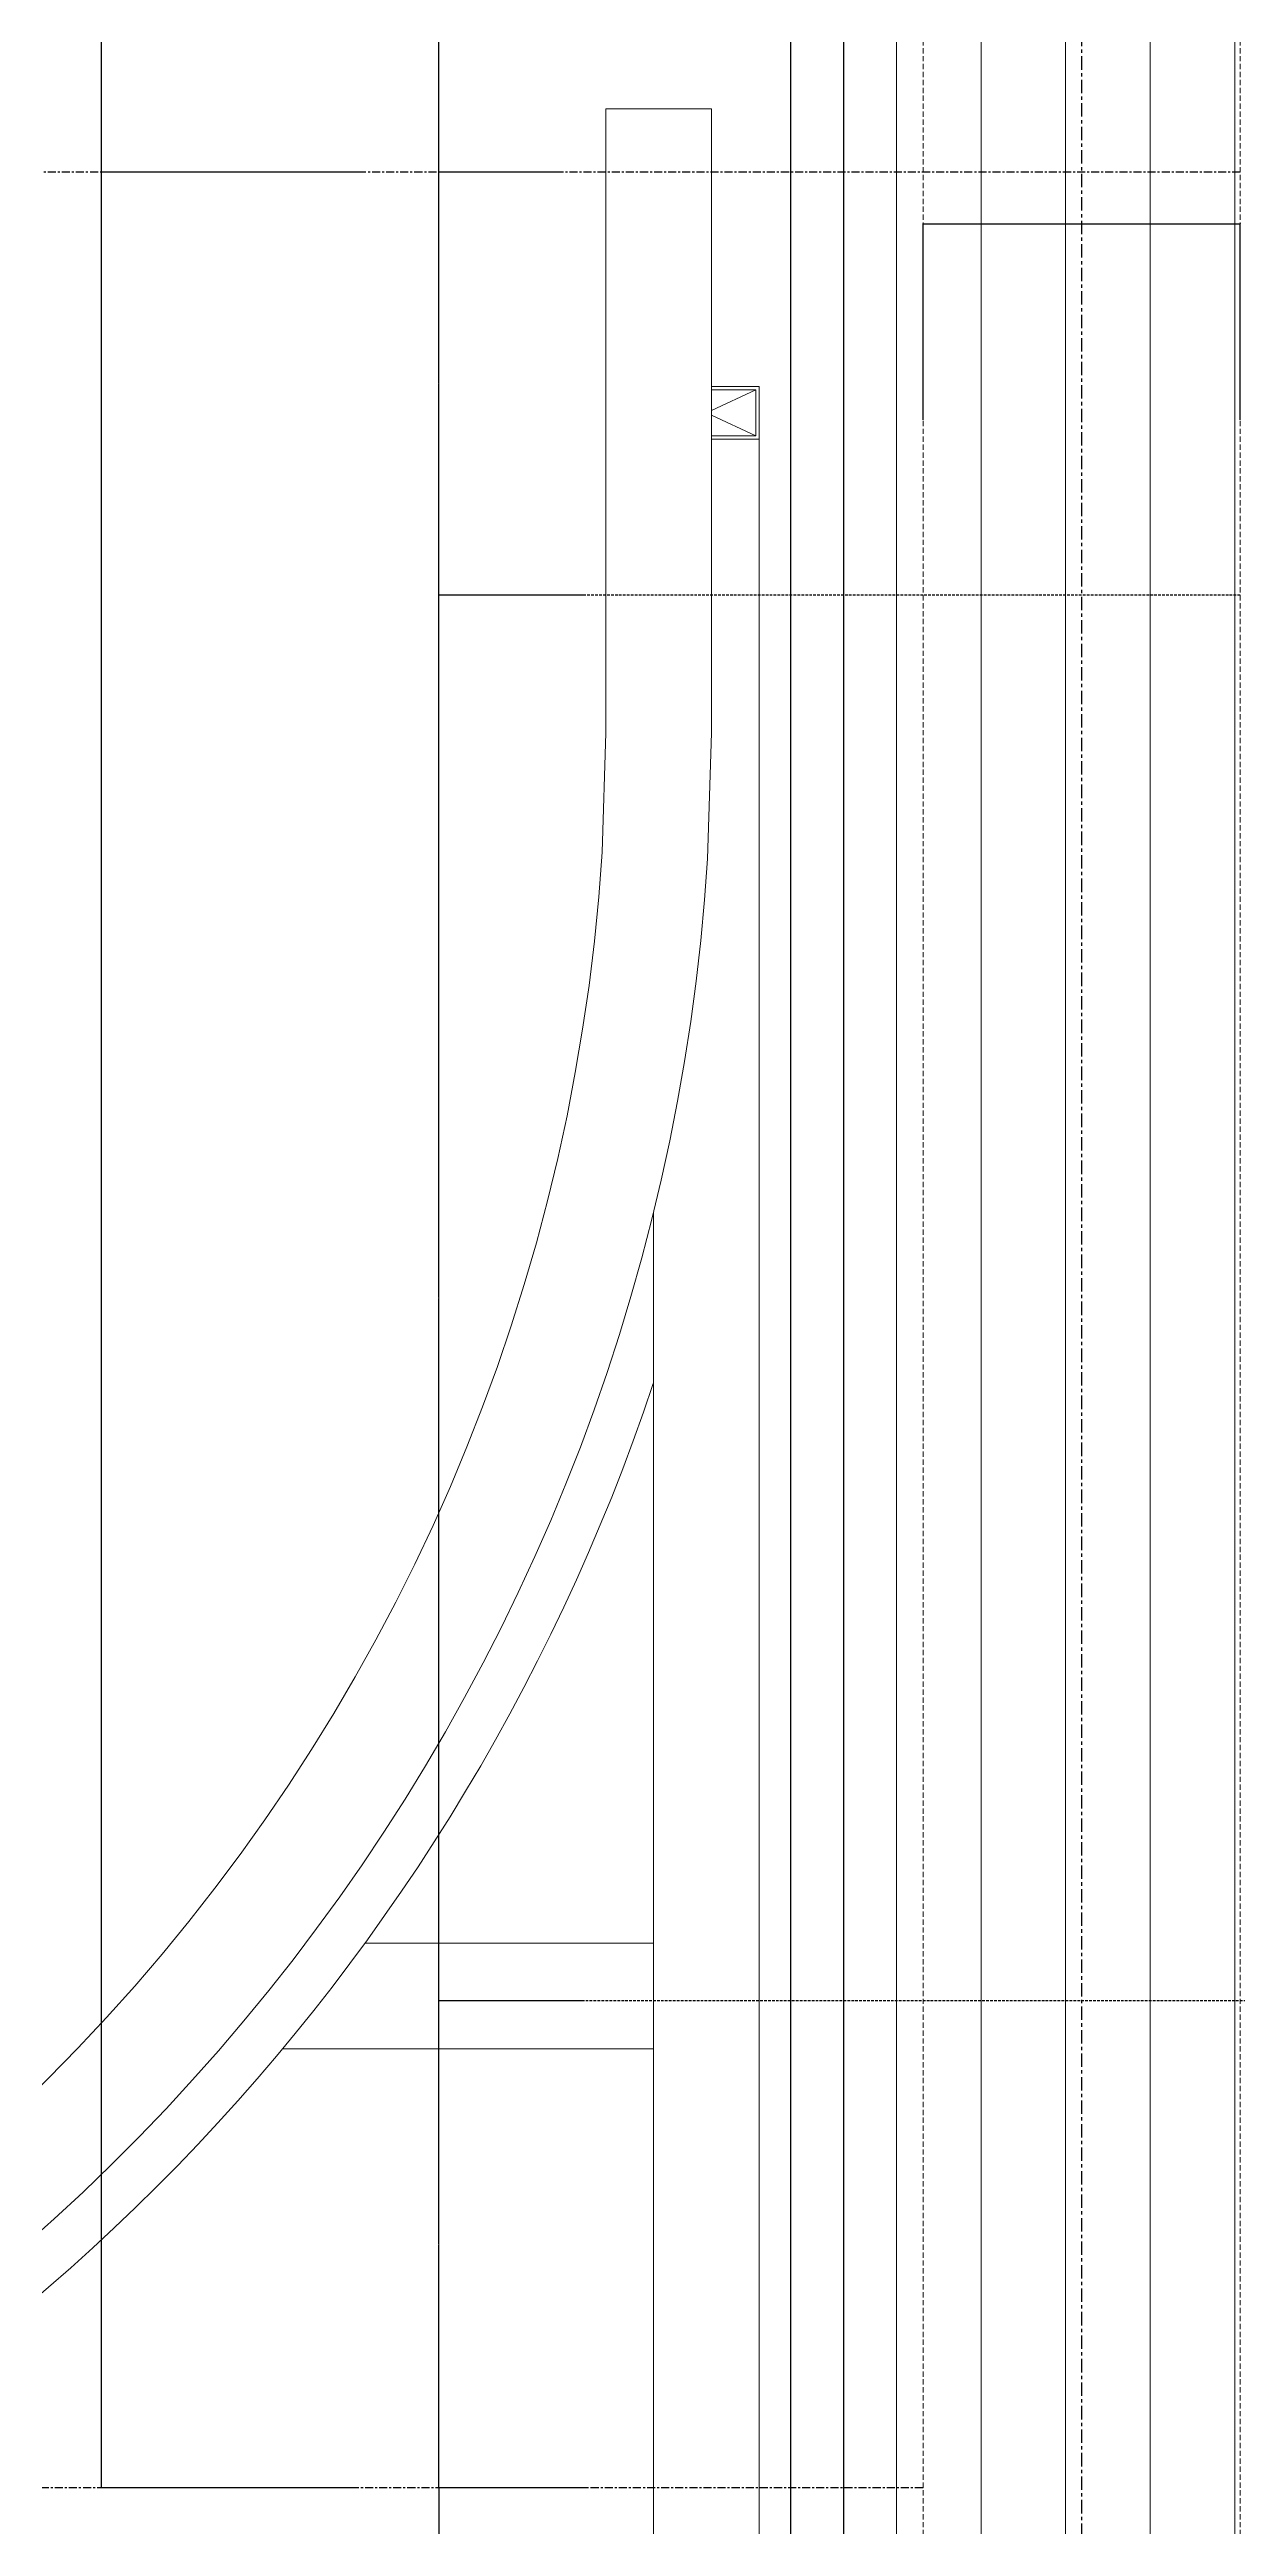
# Model space of a CAD drawing. Header units: millimetres. Extents: x 663313 to 1226001, y 1431724 to 1620898.
# Drawn here: x 796798 to 797921, y 1485872 to 1488214 of the extents above; entities that cross this region are included whole.
import ezdxf

# ---------------------------------------------------------------- set-up
doc = ezdxf.new("R2010")
doc.units = ezdxf.units.MM
for name, pattern in [('Grid Line', [22.225, 12.7, -3.175, 3.175, -3.175]), ('HIDDEN', [0.375, 0.25, -0.125]), ('XKITLINE00', [0])]:
    doc.linetypes.add(name, pattern=pattern)
doc.layers.get('Defpoints').update_dxf_attribs({"color": 140})
doc.layers.add('000 - 0_HIDE_OBJ_FRAMING_DEF_SUB', color=1, linetype='Continuous', plot=False)
doc.layers.add('000 - CONCRETE_EX_BUILDING_CUT_COLOR_1', color=1, linetype='Continuous')
doc.layers.add('DIM', color=1, linetype='Continuous')
doc.layers.add('A-FLOR-E', color=2, linetype='Continuous', lineweight=9)
doc.layers.add('A-GENM', color=29, linetype='Continuous', lineweight=9)
doc.styles.add('Arial', font='arial.ttf')
doc.dimstyles.new('Dim - 40 - End', dxfattribs={"dimscale": 0.04, "dimtxt": 3, "dimasz": 1, "dimexe": 0, "dimexo": 2.5, "dimgap": 1.5, "dimtad": 1, "dimdec": 0, "dimlfac": 1000, "dimzin": 1, "dimdsep": 46, "dimtxsty": 'Arial', "dimblk": 'END', "dimcen": 0.09, "dimclrd": 1, "dimclre": 49, "dimclrt": 3, "dimadec": 0, "dimazin": 0, "dimtfac": 1, "dimtdec": 0, "dimtix": 1, "dimtofl": 0, "dimtmove": 2, "dimatfit": 3, "dimfxl": 1, "dimtfill": 1, "dimtfillclr": 256, "dimtolj": 1, "dimtzin": 0, "dimarcsym": 0})

# ---------------------------------------------------------------- blocks, each defined once
blk = doc.blocks.new('GM_Louver Grill Vertical Z1 - Z Profile-18225337-ENT 4 ELE-4 sheet')
at = {"layer": 'A-GENM', "color": 39}
blk.add_line((131839.2, 105680), (131839.2, 110050), dxfattribs=at)
blk = doc.blocks.new('4')
at = {"layer": 'DIM'}
blk.add_line((128164.5, 105680), (128164.5, 110050), dxfattribs=at)
blk.add_lwpolyline([(128114.5, 110050), (128663.2, 110050), (128663.2, 105680), (128114.5, 105680)], close=True, dxfattribs=at)
at = {"layer": 'A-GENM'}
for p in [(-3624.8, 0), (-3544.8, 0), (-3464.9, 0), (-3384.9, 0), (-3305, 0)]:
    blk.add_blockref('GM_Louver Grill Vertical Z1 - Z Profile-18225337-ENT 4 ELE-4 sheet', p, dxfattribs=at)
blk = doc.blocks.new('canu')
at = {"layer": '000 - CONCRETE_EX_BUILDING_CUT_COLOR_1', "linetype": 'XKITLINE00', "lineweight": 0}
for p, q in [((663604.4258, 1524737.8429), (663604.4676, 1524737.8624)), ((663604.4708, 1524737.8156), (663604.4708, 1524735.6931)), ((663604.3708, 1524737.0842), (663604.3708, 1524735.6931)), ((663604.098, 1524736.3931), (663604.3708, 1524736.3931)), ((663604.0199, 1524736.2931), (663604.3708, 1524736.2931))]:
    blk.add_line(p, q, dxfattribs=at)
blk.add_lwpolyline([(663602.9797, 1524735.6931, 0.327722), (663604.4221, 1524737.4187), (663604.4258, 1524737.538), (663604.4258, 1524738.1281), (663604.3258, 1524738.1281), (663604.3258, 1524737.538), (663604.3223, 1524737.425, -0.377868), (663602.6388, 1524735.7416), (663602.5258, 1524735.7381), (663601.4758, 1524735.7381), (663601.4758, 1524735.6381), (663601.7758, 1524735.6381)], format="xyb", dxfattribs=at)
for points in [[(663604.4258, 1524737.8656), (663604.4258, 1524737.8656), (663604.4708, 1524737.8656), (663604.4708, 1524737.8156), (663604.4258, 1524737.8156), (663604.4258, 1524737.8156)], [(663604.4258, 1524737.8624), (663604.4258, 1524737.8624), (663604.4676, 1524737.8624), (663604.4676, 1524737.8188), (663604.4258, 1524737.8188), (663604.4258, 1524737.8188)], [(663604.4676, 1524737.8188), (663604.4676, 1524737.8188), (663604.4258, 1524737.8382)]]:
    blk.add_lwpolyline(points, dxfattribs=at)
blk.add_arc((663602.5258, 1524737.5381), 1.945, 288.4525, 341.5437, dxfattribs=at)
blk = doc.blocks.new('END')
at = {"color": 1}
for p, q in [((2, 0), (-2, 0)), ((0, 2), (0, -2))]:
    blk.add_line(p, q, dxfattribs=at)
at = {"color": 3}
blk.add_line((-1, -1), (1, 1), dxfattribs=at)
blk = doc.blocks.new('*D3599')
at = {"layer": '000 - 0_HIDE_OBJ_FRAMING_DEF_SUB', "color": 49, "lineweight": -2, "transparency": 16777216}
for p, q in [((-3647.1, 106350), (-3787.8, 106350)), ((-3647.1, 105400), (-3787.8, 105400))]:
    blk.add_line(p, q, dxfattribs=at)
at = {"layer": '000 - 0_HIDE_OBJ_FRAMING_DEF_SUB', "color": 1, "lineweight": -2, "transparency": 16777216}
blk.add_line((-3787.8, 106350), (-3787.8, 105400), dxfattribs=at)
at = {"layer": 'Defpoints', "color": 0, "transparency": 16777216}
for p in [(-3647, 106350), (-3787.8, 105400), (-3647, 105400)]:
    blk.add_point(p, dxfattribs=at)
at = {"layer": '000 - 0_HIDE_OBJ_FRAMING_DEF_SUB', "color": 1, "lineweight": -2, "transparency": 16777216, "xscale": 0.04, "yscale": 0.04, "zscale": 0.04}
for p, rotation in [((-3787.8, 106350), 90), ((-3787.8, 105400), 270)]:
    blk.add_blockref('END', p, dxfattribs=dict(at, rotation=rotation))
at = {"layer": '000 - 0_HIDE_OBJ_FRAMING_DEF_SUB', "color": 3, "transparency": 16777216, "insert": (-3787.9, 105875), "char_height": 0.12, "attachment_point": 5, "rotation": 90, "style": 'Arial', "bg_fill": 3, "box_fill_scale": 1.1, "bg_fill_color": 256, "bg_fill_true_color": 13158600, "bg_fill_transparency": 0}
blk.add_mtext('\\A1;950000', dxfattribs=at)
blk = doc.blocks.new('*D3600')
at = {"layer": '000 - 0_HIDE_OBJ_FRAMING_DEF_SUB', "color": 49, "lineweight": -2, "transparency": 16777216}
for p, q in [((-3651.1, 106810.5), (-3787.8, 106810.5)), ((-3651.1, 106350), (-3787.8, 106350))]:
    blk.add_line(p, q, dxfattribs=at)
at = {"layer": '000 - 0_HIDE_OBJ_FRAMING_DEF_SUB', "color": 1, "lineweight": -2, "transparency": 16777216}
blk.add_line((-3787.8, 106350), (-3787.8, 106810.5), dxfattribs=at)
at = {"layer": 'Defpoints', "color": 0, "transparency": 16777216}
for p in [(-3787.8, 106810.5), (-3651, 106810.5), (-3651, 106350)]:
    blk.add_point(p, dxfattribs=at)
at = {"layer": '000 - 0_HIDE_OBJ_FRAMING_DEF_SUB', "color": 1, "lineweight": -2, "transparency": 16777216, "xscale": 0.04, "yscale": 0.04, "zscale": 0.04}
for p, rotation in [((-3787.8, 106810.5), 90), ((-3787.8, 106350), 270)]:
    blk.add_blockref('END', p, dxfattribs=dict(at, rotation=rotation))
at = {"layer": '000 - 0_HIDE_OBJ_FRAMING_DEF_SUB', "color": 3, "transparency": 16777216, "insert": (-3787.9, 106580.2), "char_height": 0.12, "attachment_point": 5, "rotation": 90, "style": 'Arial', "bg_fill": 3, "box_fill_scale": 1.1, "bg_fill_color": 256, "bg_fill_true_color": 13158600, "bg_fill_transparency": 0}
blk.add_mtext('\\A1;460500', dxfattribs=at)
blk = doc.blocks.new('*D3601')
at = {"layer": '000 - 0_HIDE_OBJ_FRAMING_DEF_SUB', "color": 49, "lineweight": -2, "transparency": 16777216}
for p, q in [((-3651.5, 108140), (-3787.8, 108140)), ((-3651.5, 106810.5), (-3787.8, 106810.5))]:
    blk.add_line(p, q, dxfattribs=at)
at = {"layer": '000 - 0_HIDE_OBJ_FRAMING_DEF_SUB', "color": 1, "lineweight": -2, "transparency": 16777216}
blk.add_line((-3787.8, 106810.5), (-3787.8, 108140), dxfattribs=at)
at = {"layer": 'Defpoints', "color": 0, "transparency": 16777216}
for p in [(-3787.8, 108140), (-3651.4, 108140), (-3651.4, 106810.5)]:
    blk.add_point(p, dxfattribs=at)
at = {"layer": '000 - 0_HIDE_OBJ_FRAMING_DEF_SUB', "color": 1, "lineweight": -2, "transparency": 16777216, "xscale": 0.04, "yscale": 0.04, "zscale": 0.04}
for p, rotation in [((-3787.8, 108140), 90), ((-3787.8, 106810.5), 270)]:
    blk.add_blockref('END', p, dxfattribs=dict(at, rotation=rotation))
at = {"layer": '000 - 0_HIDE_OBJ_FRAMING_DEF_SUB', "color": 3, "transparency": 16777216, "insert": (-3787.9, 107475.3), "char_height": 0.12, "attachment_point": 5, "rotation": 90, "style": 'Arial', "bg_fill": 3, "box_fill_scale": 1.1, "bg_fill_color": 256, "bg_fill_true_color": 13158600, "bg_fill_transparency": 0}
blk.add_mtext('\\A1;1329500', dxfattribs=at)
blk = doc.blocks.new('*D3602')
at = {"layer": '000 - 0_HIDE_OBJ_FRAMING_DEF_SUB', "color": 49, "lineweight": -2, "transparency": 16777216}
for p, q in [((-3674.9, 108540), (-3787.8, 108540)), ((-3674.9, 108140), (-3787.8, 108140))]:
    blk.add_line(p, q, dxfattribs=at)
at = {"layer": '000 - 0_HIDE_OBJ_FRAMING_DEF_SUB', "color": 1, "lineweight": -2, "transparency": 16777216}
blk.add_line((-3787.8, 108140), (-3787.8, 108540), dxfattribs=at)
at = {"layer": 'Defpoints', "color": 0, "transparency": 16777216}
for p in [(-3787.8, 108540), (-3674.8, 108540), (-3674.8, 108140)]:
    blk.add_point(p, dxfattribs=at)
at = {"layer": '000 - 0_HIDE_OBJ_FRAMING_DEF_SUB', "color": 1, "lineweight": -2, "transparency": 16777216, "xscale": 0.04, "yscale": 0.04, "zscale": 0.04}
for p, rotation in [((-3787.8, 108540), 90), ((-3787.8, 108140), 270)]:
    blk.add_blockref('END', p, dxfattribs=dict(at, rotation=rotation))
at = {"layer": '000 - 0_HIDE_OBJ_FRAMING_DEF_SUB', "color": 3, "transparency": 16777216, "insert": (-3787.9, 108340), "char_height": 0.12, "attachment_point": 5, "rotation": 90, "style": 'Arial', "bg_fill": 3, "box_fill_scale": 1.1, "bg_fill_color": 256, "bg_fill_true_color": 13158600, "bg_fill_transparency": 0}
blk.add_mtext('\\A1;400000', dxfattribs=at)
blk = doc.blocks.new('*D3603')
at = {"layer": '000 - 0_HIDE_OBJ_FRAMING_DEF_SUB', "color": 49, "lineweight": -2, "transparency": 16777216}
for p, q in [((-3682.1, 109250), (-3787.8, 109250)), ((-3682.1, 108540), (-3787.8, 108540))]:
    blk.add_line(p, q, dxfattribs=at)
at = {"layer": '000 - 0_HIDE_OBJ_FRAMING_DEF_SUB', "color": 1, "lineweight": -2, "transparency": 16777216}
blk.add_line((-3787.8, 108540), (-3787.8, 109250), dxfattribs=at)
at = {"layer": 'Defpoints', "color": 0, "transparency": 16777216}
for p in [(-3787.8, 109250), (-3682, 109250), (-3682, 108540)]:
    blk.add_point(p, dxfattribs=at)
at = {"layer": '000 - 0_HIDE_OBJ_FRAMING_DEF_SUB', "color": 1, "lineweight": -2, "transparency": 16777216, "xscale": 0.04, "yscale": 0.04, "zscale": 0.04}
for p, rotation in [((-3787.8, 109250), 90), ((-3787.8, 108540), 270)]:
    blk.add_blockref('END', p, dxfattribs=dict(at, rotation=rotation))
at = {"layer": '000 - 0_HIDE_OBJ_FRAMING_DEF_SUB', "color": 3, "transparency": 16777216, "insert": (-3787.9, 108895), "char_height": 0.12, "attachment_point": 5, "rotation": 90, "style": 'Arial', "bg_fill": 3, "box_fill_scale": 1.1, "bg_fill_color": 256, "bg_fill_true_color": 13158600, "bg_fill_transparency": 0}
blk.add_mtext('\\A1;710000', dxfattribs=at)
blk = doc.blocks.new('*D3617')
at = {"layer": '000 - 0_HIDE_OBJ_FRAMING_DEF_SUB', "color": 49, "lineweight": -2, "transparency": 16777216}
for p, q in [((-3330, 108305.8), (-3330, 108491.4)), ((-3030, 108305.8), (-3030, 108491.4))]:
    blk.add_line(p, q, dxfattribs=at)
at = {"layer": '000 - 0_HIDE_OBJ_FRAMING_DEF_SUB', "color": 1, "lineweight": -2, "transparency": 16777216}
blk.add_line((-3330, 108491.4), (-3030, 108491.4), dxfattribs=at)
at = {"layer": 'Defpoints', "color": 0, "transparency": 16777216}
for p in [(-3030, 108491.4), (-3330, 108305.7), (-3030, 108305.7)]:
    blk.add_point(p, dxfattribs=at)
at = {"layer": '000 - 0_HIDE_OBJ_FRAMING_DEF_SUB', "color": 1, "lineweight": -2, "transparency": 16777216, "xscale": 0.04, "yscale": 0.04, "zscale": 0.04, "rotation": 180}
blk.add_blockref('END', (-3330, 108491.4), dxfattribs=at)
at = {"layer": '000 - 0_HIDE_OBJ_FRAMING_DEF_SUB', "color": 1, "lineweight": -2, "transparency": 16777216, "xscale": 0.04, "yscale": 0.04, "zscale": 0.04}
blk.add_blockref('END', (-3030, 108491.4), dxfattribs=at)
at = {"layer": '000 - 0_HIDE_OBJ_FRAMING_DEF_SUB', "color": 3, "transparency": 16777216, "insert": (-3180, 108491.5), "char_height": 0.12, "attachment_point": 5, "style": 'Arial', "bg_fill": 3, "box_fill_scale": 1.1, "bg_fill_color": 256, "bg_fill_true_color": 13158600, "bg_fill_transparency": 0}
blk.add_mtext('\\A1;300000', dxfattribs=at)
blk = doc.blocks.new('*D3618')
at = {"layer": '000 - 0_HIDE_OBJ_FRAMING_DEF_SUB', "color": 49, "lineweight": -2, "transparency": 16777216}
for p, q in [((-3863.9, 108540), (-4106.9, 108540)), ((-3863.9, 106350), (-4106.9, 106350))]:
    blk.add_line(p, q, dxfattribs=at)
at = {"layer": '000 - 0_HIDE_OBJ_FRAMING_DEF_SUB', "color": 1, "lineweight": -2, "transparency": 16777216}
blk.add_line((-4106.9, 106350), (-4106.9, 108540), dxfattribs=at)
at = {"layer": 'Defpoints', "color": 0, "transparency": 16777216}
for p in [(-4106.9, 108540), (-3863.8, 108540), (-3863.8, 106350)]:
    blk.add_point(p, dxfattribs=at)
at = {"layer": '000 - 0_HIDE_OBJ_FRAMING_DEF_SUB', "color": 1, "lineweight": -2, "transparency": 16777216, "xscale": 0.04, "yscale": 0.04, "zscale": 0.04}
for p, rotation in [((-4106.9, 108540), 90), ((-4106.9, 106350), 270)]:
    blk.add_blockref('END', p, dxfattribs=dict(at, rotation=rotation))
at = {"layer": '000 - 0_HIDE_OBJ_FRAMING_DEF_SUB', "color": 3, "transparency": 16777216, "insert": (-4107, 107445), "char_height": 0.12, "attachment_point": 5, "rotation": 90, "style": 'Arial', "bg_fill": 3, "box_fill_scale": 1.1, "bg_fill_color": 256, "bg_fill_true_color": 13158600, "bg_fill_transparency": 0}
blk.add_mtext('\\A1;2190000', dxfattribs=at)
blk = doc.blocks.new('*D3619')
at = {"layer": '000 - 0_HIDE_OBJ_FRAMING_DEF_SUB', "color": 49, "lineweight": -2, "transparency": 16777216}
for p, q in [((-3881.2, 109850), (-4106.9, 109850)), ((-3881.2, 108540), (-4106.9, 108540))]:
    blk.add_line(p, q, dxfattribs=at)
at = {"layer": '000 - 0_HIDE_OBJ_FRAMING_DEF_SUB', "color": 1, "lineweight": -2, "transparency": 16777216}
blk.add_line((-4106.9, 108540), (-4106.9, 109850), dxfattribs=at)
at = {"layer": 'Defpoints', "color": 0, "transparency": 16777216}
for p in [(-4106.9, 109850), (-3881.1, 109850), (-3881.1, 108540)]:
    blk.add_point(p, dxfattribs=at)
at = {"layer": '000 - 0_HIDE_OBJ_FRAMING_DEF_SUB', "color": 1, "lineweight": -2, "transparency": 16777216, "xscale": 0.04, "yscale": 0.04, "zscale": 0.04}
for p, rotation in [((-4106.9, 109850), 90), ((-4106.9, 108540), 270)]:
    blk.add_blockref('END', p, dxfattribs=dict(at, rotation=rotation))
at = {"layer": '000 - 0_HIDE_OBJ_FRAMING_DEF_SUB', "color": 3, "transparency": 16777216, "insert": (-4107, 109195), "char_height": 0.12, "attachment_point": 5, "rotation": 90, "style": 'Arial', "bg_fill": 3, "box_fill_scale": 1.1, "bg_fill_color": 256, "bg_fill_true_color": 13158600, "bg_fill_transparency": 0}
blk.add_mtext('\\A1;1310000', dxfattribs=at)
blk = doc.blocks.new('W-1-PP18-ST_ENT4_REV00_20260531-231113_ELEVATION_4_ST')
at = {"layer": '000 - 0_HIDE_OBJ_FRAMING_DEF_SUB', "color": 251, "linetype": 'Grid Line'}
blk.add_line((-3180, 110605.5718), (-3180, 102240), dxfattribs=at)
at = {"layer": '000 - 0_HIDE_OBJ_FRAMING_DEF_SUB', "linetype": 'Grid Line', "ltscale": 0.6}
for p, q in [((-3030, 108540), (-6609.146, 108540)), ((-3330, 106350), (-6669.5561, 106350))]:
    blk.add_line(p, q, dxfattribs=at)
at = {"layer": '000 - 0_HIDE_OBJ_FRAMING_DEF_SUB', "color": 251, "linetype": 'HIDDEN', "ltscale": 10}
for p, q in [((-3030, 108140), (-3743.5951, 108140)), ((-3005.2593, 106810.5), (-3743.5951, 106810.5))]:
    blk.add_line(p, q, dxfattribs=at)
at = {"layer": 'A-FLOR-E', "color": 1, "linetype": 'HIDDEN', "ltscale": 20}
blk.add_lwpolyline([(-3030, 102240), (-3030, 109849.9999), (-3330, 109849.9999), (-3330, 102240)], dxfattribs=at)
blk.add_blockref('4', (-131569.4634, 0))
at = {"layer": 'DIM', "color": 1, "xscale": 1000, "yscale": 1000, "zscale": 1000}
blk.add_blockref('canu', (-663607955.8145, -1524629528.0512), dxfattribs=at)
at = {"layer": '000 - 0_HIDE_OBJ_FRAMING_DEF_SUB', "color": 1}
for base, p1, p2, picture, middle in [((-4106.8652, 108540), (-3863.7554, 106350), (-3863.7554, 108540), '*D3618', (-4106.9864, 107445)), ((-3787.7573, 105400), (-3646.9632, 106350), (-3646.9632, 105400), '*D3599', (-3787.8785, 105875))]:
    dim = blk.add_linear_dim(base=base, p1=p1, p2=p2, angle=90, dimstyle='Dim - 40 - End', dxfattribs=at)
    dim.commit()
    dim.dimension.update_dxf_attribs({"geometry": picture, "text_midpoint": middle})
dim = blk.add_linear_dim(base=(-3030, 108491.3975), p1=(-3330, 108305.6981), p2=(-3030, 108305.6981), dimstyle='Dim - 40 - End', dxfattribs=at)
dim.commit()
dim.dimension.update_dxf_attribs({"geometry": '*D3617', "text_midpoint": (-3180, 108491.5188)})
for base, p1, p2, picture, middle in [((-4106.8652, 109849.9999), (-3881.1218, 108540), (-3881.1218, 109849.9999), '*D3619', (-4106.9865, 109195)), ((-3787.7573, 106810.5), (-3650.9926, 106350), (-3650.9926, 106810.5), '*D3600', (-3787.8785, 106580.25))]:
    dim = blk.add_linear_dim(base=base, p1=p1, p2=p2, angle=90, dimstyle='Dim - 40 - End', dxfattribs=at)
    dim.commit()
    dim.dimension.update_dxf_attribs({"geometry": picture, "text_midpoint": middle})
dim = blk.add_linear_dim(base=(-3787.7573, 108140), p1=(-3651.395, 106810.5), p2=(-3651.395, 108140), angle=90, dimstyle='Dim - 40 - End', dxfattribs=at)
dim.commit()
dim.dimension.update_dxf_attribs({"geometry": '*D3601', "text_midpoint": (-3787.8786, 107475.25)})
dim = blk.add_linear_dim(base=(-3787.7573, 108540), p1=(-3674.8081, 108140), p2=(-3674.8081, 108540), angle=90, dimstyle='Dim - 40 - End', dxfattribs=at)
dim.commit()
dim.dimension.update_dxf_attribs({"geometry": '*D3602', "text_midpoint": (-3787.8785, 108340)})
dim = blk.add_linear_dim(base=(-3787.7573, 109250), p1=(-3682.0185, 108540), p2=(-3682.0185, 109250), angle=90, dimstyle='Dim - 40 - End', dxfattribs=at)
dim.commit()
dim.dimension.update_dxf_attribs({"geometry": '*D3603', "text_midpoint": (-3787.8785, 108895)})

msp = doc.modelspace()

# ---------------------------------------------------------------- block references
at = {"layer": 'DIM', "color": 1}
msp.add_blockref('W-1-PP18-ST_ENT4_REV00_20260531-231113_ELEVATION_4_ST', (800953.6784, 1379558.2938), dxfattribs=at)

doc.saveas('drawing.dxf')
